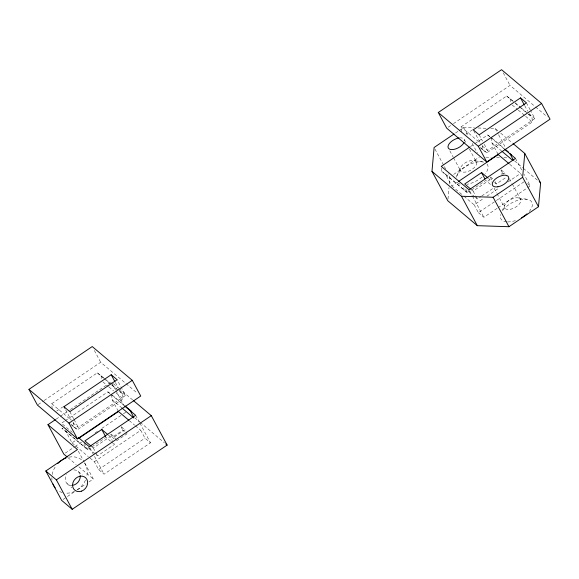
<?xml version="1.0" encoding="UTF-8"?>
<svg xmlns="http://www.w3.org/2000/svg" width="579" height="579" viewBox="0 0 579 579"><rect width="100%" height="100%" fill="white"/><g stroke="black" fill="none" stroke-linecap="round" stroke-linejoin="round"><path stroke-width="0.43" stroke-dasharray="2.9 2.17" d="M447.98 199.024L449.007 187.531M449.318 183.999L449.948 176.928L448.24 173.751M456.882 175.748L460.566 167.628M502.239 210.647L504.816 204.959M38.149 404.562L43.36 401.037M44.105 400.53L100.688 362.259L137.274 393.127M448.218 127.192L452.684 124.174M453.429 123.667L510.012 85.395L534.866 106.362M52.168 408.76L51.741 403.693L97.301 372.876L105.132 379.057M461.492 131.896L461.065 126.83L506.632 96.013L514.463 102.193M455.514 133.011L458.467 131.013M459.205 130.514L463.634 127.518L474.476 127.872M56.713 411.039L62.691 406.994M466.037 134.176L472.761 129.631M56.156 419.145L69.56 410.084M70.305 409.577L111.248 381.887M64.457 421.223L61.461 423.249L72.295 432.383M65.203 420.716L107.868 391.86L110.401 393.713M470.452 146.617L474.194 144.084M474.939 143.578L487.663 134.972L490.196 136.825M119.238 390.955L122.596 393.792L123.023 398.859L77.463 429.676L73.663 426.897L73.236 421.83L72.389 422.395L78.288 427.374L125.542 395.414L117.088 379.715M528.569 114.099L531.927 116.929L532.354 121.995L486.787 152.813L482.987 150.033L482.56 144.967L481.721 145.539L487.619 150.511L534.873 118.55L530.646 110.705M453.639 174.431L479.484 156.952M84.223 442.877L88.022 449.941L61.91 428.207L65.688 431.094L72.028 442.87L77.268 439.323M441.408 168.011L441.705 171.319L445.483 174.207L451.823 185.982L457.808 181.929M65.304 453.111L74.242 447.068M74.98 446.568L81.682 442.038M95.086 432.969L98.061 430.957M101.788 428.438L122.632 414.34M123.378 413.833L126.352 411.821M88.276 447.176L89.115 448.747L105.993 437.326L110.531 441.162M468.064 190.288L468.91 191.859L485.788 180.438L491.622 185.367M92.025 446.908L93.32 448.008L110.198 436.595L112.312 440.518M471.168 189.478L473.115 191.121L489.993 179.707L491.26 182.059M116.104 440.083L114.41 436.942L110.198 433.389L112.312 437.311L122.857 430.175L126.468 433.222M501.248 174.243L502.652 173.287L503.86 174.308M114.41 436.942L124.963 429.806L126.649 432.947M502.644 174.344L504.758 172.918L506.444 176.059M116.524 440.865L127.076 433.736M494.517 182.457L496.319 183.977L506.871 176.848M96.252 454.761L97.547 455.854L114.425 444.44L112.731 441.299M475.395 197.323L477.342 198.966L481.011 196.484M481.742 195.992L494.22 187.553M94.363 461.716L140.769 430.32L144.996 438.173L150.475 442.797L104.068 474.187L98.589 469.562L94.363 461.716L88.949 457.142M464.003 196.259L474.158 204.828L483.892 198.242M486.881 196.216L498.859 188.117M507.841 182.045L520.564 173.432L521.838 175.792M98.589 469.562L144.996 438.173M474.158 204.828L478.384 212.674L495.602 201.029M496.348 200.522L524.791 181.285M63.111 499.438L66.708 497.006M67.432 496.521L76.059 490.681M77.499 489.711L86.126 483.87M89 481.931L93.32 479.007L84.563 462.744M478.384 212.674L483.863 217.299L497.339 208.179M498.085 207.68L530.27 185.91L523.93 174.134M478.095 127.995L486.222 128.256M490.739 128.4L495.262 128.552L498.005 130.868M485.81 157.162L491.231 157.336M496.652 157.51L499.359 157.604M503.882 157.749L508.398 157.893M474.57 160.665L484.095 162.229A17.573 8.888 -28.3 0 0 467.861 165.341A17.573 8.888 -28.3 0 0 456.346 177.181M518.82 198.004L528.345 199.56M528.128 114.143L531.927 116.929M122.596 393.792L118.796 391.006L119.643 390.441L125.542 395.414M441.705 171.319L467.818 193.053L465.704 189.13M535.553 106.949L547.285 116.849M528.967 113.578L534.873 118.55M515.136 102.765L520.507 107.296M521.18 107.86L527.896 113.527M506.632 96.013L512.676 101.115M515.361 103.38L518.719 106.21M519.392 106.782L526.108 112.449M512.198 104.994L517.575 109.525M518.248 110.097L524.965 115.764M525.638 116.328L532.354 121.995M500.748 133.184L512.415 143.02M492.143 138.323L504.323 148.6M487.663 134.972L489.696 136.68M490.37 137.252L503.911 148.673M514.536 160.875L522.772 167.823M523.459 168.402L537.862 180.561M491.462 137.751L491.889 142.818L501.371 150.815M509.737 164.298L520.564 173.432M461.065 126.83L480.548 143.266M527.534 183.594L530.27 185.91M480.744 147.71L486.787 152.813M480.302 147.761L482.987 150.033M501.139 169.871L504.758 172.918M490.594 177.008L493.004 179.041M488.69 178.607L489.993 179.707M468.91 191.859L474.751 196.78M445.483 174.207L467.818 193.053M451.823 185.982L463.33 195.688M113.325 383.631L118.152 387.706M118.847 388.292L132.649 399.937M105.805 379.629L111.182 384.159M111.856 384.724L118.572 390.391M97.301 372.876L103.352 377.978M104.025 378.543L116.784 389.312M102.874 381.858L108.244 386.388M108.917 386.96L113.622 390.926M116.307 393.192L123.023 398.859M112.348 395.211L124.528 405.488M107.868 391.86L109.901 393.568M110.575 394.14L124.116 405.561M134.69 417.72L139.525 421.801M140.212 422.381L164.378 442.761M111.675 394.639L112.094 399.705L120.895 407.131M129.269 420.615L134.683 425.181M135.356 425.753L140.769 430.32M121.344 426.759L124.963 429.806M112.312 437.311L114.121 438.839M108.251 434.952L110.198 436.595M111.182 441.705L114.425 444.44M51.741 403.693L71.217 420.13M70.747 424.009L77.463 429.676M71.644 425.196L73.663 426.897M89.115 448.747L95.6 454.211M65.688 431.094L88.022 449.941M72.028 442.87L88.276 456.57M67.931 457.591L76.167 464.539M78.91 466.855L93.32 479.007M78.382 471.624L82.399 475.019M67.092 483.697L71.782 487.656M526.42 102.852L530.219 109.916M524.74 105.725L527.701 111.219M503.252 72.838L510.012 85.395M515.484 158.436L521.824 170.212M495.262 128.552L498.258 134.118M498.685 134.914L505.539 147.645M491.889 142.818L498.229 154.593M509.419 178.6L511.93 183.268M512.35 184.05L520.731 199.61A9.047 4.574 -28.3 0 1 510.034 209.359A9.047 4.574 -28.3 0 1 507.175 201.919A9.047 4.574 -28.3 0 1 520.731 199.61M500.965 170.146L502.652 173.287M479.166 134.813L482.546 141.095M484.239 144.236L487.619 150.511M473.687 130.622L480.447 143.179M495.052 181.625L496.319 183.977M463.634 127.518L467.919 135.479M472.203 143.433L477.342 152.979M490.413 177.283L492.107 180.424M494.082 188.197L496.601 192.865M497.021 193.639L504.562 207.651M464.329 139.713L466.421 143.599M469.359 149.049L476.481 162.279A9.047 4.574 -28.3 0 1 465.784 172.028A9.047 4.574 -28.3 0 1 462.918 164.581A9.047 4.574 -28.3 0 1 476.481 162.279M473.115 191.121L475.229 195.043M475.649 195.825L477.342 198.966M449.832 150.858L453.183 157.09M453.603 157.864L460.305 170.313M469.497 190.607L472.03 195.318M472.457 196.107L483.863 217.299M434.959 149.085L443.955 165.789M444.382 166.586L445.664 168.974M135.689 415.324L139.488 422.388M139.915 423.169L150.475 442.797M115.416 382.589L118.377 388.082M94.348 350.49L100.688 362.259M111.682 382.676L115.532 389.841M115.959 390.637L123.674 404.953M112.094 399.705L118.015 410.692M121.17 427.034L122.857 430.175M93.32 448.008L95.434 451.931M95.853 452.713L97.547 455.854M89.702 447.495L104.068 474.187M69.842 411.676L73.642 418.74M74.069 419.529L78.288 427.374M65.63 409.838L71.123 420.043M78.303 451.128L84.143 461.97M463.815 187.683L464.04 190.165M84.02 444.571L84.245 447.053M510.432 98.799L510.787 103.019M101.108 375.655L101.39 379.035M84.483 462.816A19.382 16.393 -49.8 0 1 86.785 476.256M85.489 480.157A19.382 16.393 -49.8 0 1 75.364 490.978M74.626 491.347A19.382 16.393 -49.8 0 1 65.47 493.142M62.264 492.57A19.382 16.393 -49.8 0 1 57.639 490.254M51.994 480.02A19.382 16.393 -49.8 0 1 51.878 477.682M52.197 474.527A19.382 16.393 -49.8 0 1 56.199 465.494M69.082 457.135A19.382 16.393 -49.8 0 1 82.804 460.848M73.837 469.895A8.265 6.991 -49.8 0 1 80.126 474.874M72.288 485.383A8.265 6.991 -49.8 0 1 66.433 474.505M459.523 137.903A9.047 4.574 -28.3 0 1 464.481 140.965M502.97 210.112A17.573 8.888 -28.3 0 1 525.87 199.111A17.573 8.888 -28.3 0 1 528.728 212.073M515.375 220.585A17.573 8.888 -28.3 0 1 507.501 221.923M506.654 221.873A17.573 8.888 -28.3 0 1 500.603 214.512M487.004 164.023A17.573 8.888 -28.3 0 1 485.47 173.548M482.083 177.058A17.573 8.888 -28.3 0 1 467.014 184.296M460.088 184.1A17.573 8.888 -28.3 0 1 456.382 180.974"/><path stroke-width="0.87" d="M513.095 143.599L524.762 153.442L540.612 182.87L538.484 206.732L508.955 226.707L477.328 225.68L447.828 200.79L431.977 171.355L434.105 147.493L454.037 134.01M538.484 206.732L522.634 177.297L524.762 153.442M28.95 389.37L92.235 346.56L132.273 380.338L140.726 396.036L77.441 438.846L37.403 405.068L28.95 389.37L68.988 423.148L77.441 438.846M438.274 112.507L501.559 69.697L541.597 103.475L550.05 119.173L486.765 161.982L446.727 128.205L438.274 112.507L478.312 146.284L486.765 161.982M63.936 406.704L111.19 374.743L117.088 379.715L69.842 411.676L63.936 406.704L64.783 408.267M520.514 97.88L473.267 129.841L479.166 134.813L526.42 102.852L520.514 97.88L524.321 104.944M67.244 457.012L63.813 454.117L47.97 424.689L55.41 419.652M469.699 147.117L441.256 166.361L469.077 189.825L515.484 158.436L504.584 149.244M68.988 423.148L132.273 380.338M478.312 146.284L541.597 103.475M78.766 438.31L118.434 411.481L128.589 420.043M458.561 181.422L498.229 154.593L509.064 163.727M107.6 434.402L101.766 429.48L84.889 440.894L91.373 446.366M488.046 178.064L481.562 172.593L464.684 184.006L470.524 188.928M133.344 400.516L151.285 415.664L167.136 445.092L72.216 509.303L61.678 500.408L45.828 470.98L77.47 449.579L47.97 424.689M45.828 470.98L56.366 479.868L151.285 415.664M431.977 171.355L461.477 196.245L493.105 197.273L522.634 177.297M511.271 154.738L510.005 153.811L513.385 160.094M505.677 149.744L508.391 152.031M539.237 181.712L540.612 182.87M502.044 151.387L512.871 160.521M125.209 406.06L131.303 411.199M124.789 406.132L135.689 415.324L89.282 446.713L78.382 437.521M165.753 443.927L167.136 445.092M121.576 407.703L133.756 417.98M481.562 172.593L484.941 178.875M493.105 197.273L508.955 226.707M461.477 196.245L477.328 225.68M111.19 374.743L114.997 381.807M130.21 410.699L133.59 416.981M101.766 429.48L105.573 436.544M56.366 479.868L72.216 509.303M55.186 487.865A19.382 16.393 -49.8 0 1 53.015 484.102M57.82 463.547A19.382 16.393 -49.8 0 1 66.013 458.011M80.235 475.518A8.265 6.991 -49.8 0 1 72.288 485.383M464.069 142.398A9.047 4.574 -28.3 0 1 453.632 149.462A9.047 4.574 -28.3 0 1 448.414 145.061A9.047 4.574 -28.3 0 1 458.858 137.997M526.977 213.825A17.573 8.888 -28.3 0 1 521.578 217.755M81.625 491.13A8.265 6.991 -49.8 0 0 85.757 477.849A8.265 6.991 -49.8 0 0 72.947 482.669A8.265 6.991 -49.8 0 0 81.625 491.13M497.882 186.793A9.047 4.574 -28.3 0 0 508.579 177.044A9.047 4.574 -28.3 0 0 495.023 179.352A9.047 4.574 -28.3 0 0 497.882 186.793"/></g></svg>
